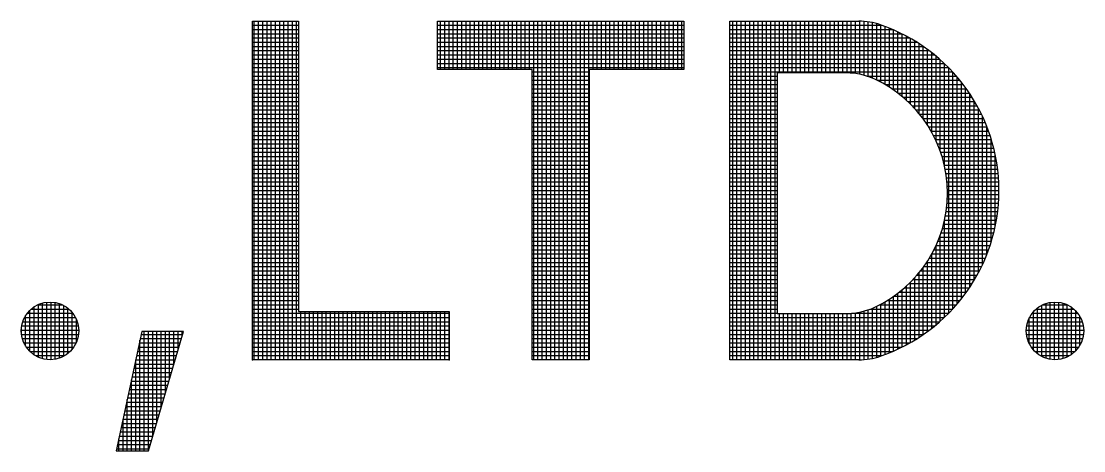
# Model space of a CAD drawing. Header units: inches. Extents: x 1009 to 1850, y 0 to 594.
# Drawn here: x 1745.224 to 1749.582, y 99.515 to 101.275 of the extents above; entities that cross this region are included whole.
import ezdxf

# ---------------------------------------------------------------- set-up
doc = ezdxf.new("R2010")
doc.units = ezdxf.units.IN
doc.header["$MEASUREMENT"] = 0
doc.layers.add('BG ÇÑ±¹Áö¿ª³\xad¹æ±â¼úÁÖ½ÄÈ¸»ç CI', color=7, linetype='Continuous')

msp = doc.modelspace()

# ---------------------------------------------------------------- linework, layer by layer
at = {"layer": 'BG ÇÑ±¹Áö¿ª³\xad¹æ±â¼úÁÖ½ÄÈ¸»ç CI', "color": 7, "linetype": 'Continuous', "lineweight": 25}
for p, q in [((1746.1725, 99.8879), (1746.1725, 101.2754)), ((1746.1725, 101.2754), (1746.361, 101.2754)), ((1746.1799, 99.8879), (1746.1799, 101.2754)), ((1746.1973, 99.8879), (1746.1973, 101.2754)), ((1746.2146, 99.8879), (1746.2146, 101.2754)), ((1746.232, 99.8879), (1746.232, 101.2754)), ((1746.2493, 99.8879), (1746.2493, 101.2754)), ((1746.2667, 99.8879), (1746.2667, 101.2754)), ((1746.2841, 99.8879), (1746.2841, 101.2754)), ((1746.3014, 99.8879), (1746.3014, 101.2754)), ((1746.3188, 99.8879), (1746.3188, 101.2754)), ((1746.3362, 99.8879), (1746.3362, 101.2754)), ((1746.3535, 99.8879), (1746.3535, 101.2754)), ((1746.361, 101.2754), (1746.361, 100.0853)), ((1746.9313, 101.0771), (1746.9313, 101.2754)), ((1746.9313, 101.2754), (1747.941, 101.2754)), ((1746.9439, 101.0771), (1746.9439, 101.2754)), ((1746.9613, 101.0771), (1746.9613, 101.2754)), ((1746.9787, 101.0771), (1746.9787, 101.2754)), ((1746.996, 101.0771), (1746.996, 101.2754)), ((1747.0134, 101.0771), (1747.0134, 101.2754)), ((1747.0307, 101.0771), (1747.0307, 101.2754)), ((1747.0481, 101.0771), (1747.0481, 101.2754)), ((1747.0655, 101.0771), (1747.0655, 101.2754)), ((1747.0828, 101.0771), (1747.0828, 101.2754)), ((1747.1002, 101.0771), (1747.1002, 101.2754)), ((1747.1176, 101.0771), (1747.1176, 101.2754)), ((1747.1349, 101.0771), (1747.1349, 101.2754)), ((1747.1523, 101.0771), (1747.1523, 101.2754)), ((1747.1697, 101.0771), (1747.1697, 101.2754)), ((1747.187, 101.0771), (1747.187, 101.2754)), ((1747.2044, 101.0771), (1747.2044, 101.2754)), ((1747.2218, 101.0771), (1747.2218, 101.2754)), ((1747.2391, 101.0771), (1747.2391, 101.2754)), ((1747.2565, 101.0771), (1747.2565, 101.2754)), ((1747.2739, 101.0771), (1747.2739, 101.2754)), ((1747.2912, 101.0771), (1747.2912, 101.2754)), ((1747.3086, 101.0771), (1747.3086, 101.2754)), ((1747.3259, 99.8879), (1747.3259, 101.2754)), ((1747.3433, 99.8879), (1747.3433, 101.2754)), ((1747.3607, 99.8879), (1747.3607, 101.2754)), ((1747.378, 99.8879), (1747.378, 101.2754)), ((1747.3954, 99.8879), (1747.3954, 101.2754)), ((1747.4128, 99.8879), (1747.4128, 101.2754)), ((1747.4301, 99.8879), (1747.4301, 101.2754)), ((1747.4475, 99.8879), (1747.4475, 101.2754)), ((1747.4649, 99.8879), (1747.4649, 101.2754)), ((1747.4822, 99.8879), (1747.4822, 101.2754)), ((1747.4996, 99.8879), (1747.4996, 101.2754)), ((1747.517, 99.8879), (1747.517, 101.2754)), ((1747.5343, 99.8879), (1747.5343, 101.2754)), ((1747.5517, 99.8879), (1747.5517, 101.2754)), ((1747.569, 101.0771), (1747.569, 101.2754)), ((1747.5864, 101.0771), (1747.5864, 101.2754)), ((1747.6038, 101.0771), (1747.6038, 101.2754)), ((1747.6211, 101.0771), (1747.6211, 101.2754)), ((1747.6385, 101.0771), (1747.6385, 101.2754)), ((1747.6559, 101.0771), (1747.6559, 101.2754)), ((1747.6732, 101.0771), (1747.6732, 101.2754)), ((1747.6906, 101.0771), (1747.6906, 101.2754)), ((1747.708, 101.0771), (1747.708, 101.2754)), ((1747.7253, 101.0771), (1747.7253, 101.2754)), ((1747.7427, 101.0771), (1747.7427, 101.2754)), ((1747.7601, 101.0771), (1747.7601, 101.2754)), ((1747.7774, 101.0771), (1747.7774, 101.2754)), ((1747.7948, 101.0771), (1747.7948, 101.2754)), ((1747.8121, 101.0771), (1747.8121, 101.2754)), ((1747.8295, 101.0771), (1747.8295, 101.2754)), ((1747.8469, 101.0771), (1747.8469, 101.2754)), ((1747.8642, 101.0771), (1747.8642, 101.2754)), ((1747.8816, 101.0771), (1747.8816, 101.2754)), ((1747.899, 101.0771), (1747.899, 101.2754)), ((1747.9163, 101.0771), (1747.9163, 101.2754)), ((1747.9337, 101.0771), (1747.9337, 101.2754)), ((1747.941, 101.2754), (1747.941, 101.0771)), ((1748.1306, 99.8879), (1748.1306, 101.2754)), ((1748.1306, 101.2754), (1748.6592, 101.2754)), ((1748.1421, 99.8879), (1748.1421, 101.2754)), ((1748.1594, 99.8879), (1748.1594, 101.2754)), ((1748.1768, 99.8879), (1748.1768, 101.2754)), ((1748.1942, 99.8879), (1748.1942, 101.2754)), ((1748.2115, 99.8879), (1748.2115, 101.2754)), ((1748.2289, 99.8879), (1748.2289, 101.2754)), ((1748.2463, 99.8879), (1748.2463, 101.2754)), ((1748.2636, 99.8879), (1748.2636, 101.2754)), ((1748.281, 99.8879), (1748.281, 101.2754)), ((1748.2984, 99.8879), (1748.2984, 101.2754)), ((1748.3157, 99.8879), (1748.3157, 101.2754)), ((1748.3331, 101.0636), (1748.3331, 101.2754)), ((1748.3504, 101.0636), (1748.3504, 101.2754)), ((1748.3678, 101.0636), (1748.3678, 101.2754)), ((1748.3852, 101.0636), (1748.3852, 101.2754)), ((1748.4025, 101.0636), (1748.4025, 101.2754)), ((1748.4199, 101.0636), (1748.4199, 101.2754)), ((1748.4373, 101.0636), (1748.4373, 101.2754)), ((1748.4546, 101.0636), (1748.4546, 101.2754)), ((1748.472, 101.0636), (1748.472, 101.2754)), ((1748.4894, 101.0636), (1748.4894, 101.2754)), ((1748.5067, 101.0636), (1748.5067, 101.2754)), ((1748.5241, 101.0636), (1748.5241, 101.2754)), ((1748.5415, 101.0636), (1748.5415, 101.2754)), ((1748.5588, 101.0636), (1748.5588, 101.2754)), ((1748.5762, 101.0636), (1748.5762, 101.2754)), ((1748.5936, 101.0636), (1748.5936, 101.2754)), ((1748.6109, 101.0635), (1748.6109, 101.2754)), ((1748.6283, 101.0629), (1748.6283, 101.2754)), ((1748.6456, 101.0611), (1748.6456, 101.2754)), ((1748.663, 101.0582), (1748.663, 101.2754)), ((1748.6804, 101.0541), (1748.6804, 101.2746)), ((1748.6977, 101.0488), (1748.6977, 101.2727)), ((1748.7151, 101.0422), (1748.7151, 101.2696)), ((1746.1725, 101.2591), (1746.361, 101.2591)), ((1746.1725, 101.2418), (1746.361, 101.2418)), ((1746.1725, 101.2244), (1746.361, 101.2244)), ((1746.9313, 101.2591), (1747.941, 101.2591)), ((1746.9313, 101.2418), (1747.941, 101.2418)), ((1746.9313, 101.2244), (1747.941, 101.2244)), ((1748.1306, 101.2591), (1748.7522, 101.2591)), ((1748.1306, 101.2418), (1748.7971, 101.2418)), ((1748.1306, 101.2244), (1748.8348, 101.2244)), ((1748.7325, 101.0342), (1748.7325, 101.2654)), ((1748.7498, 101.0254), (1748.7498, 101.2599)), ((1748.7672, 101.0157), (1748.7672, 101.2537)), ((1748.7846, 101.0051), (1748.7846, 101.247)), ((1748.8019, 100.9935), (1748.8019, 101.2397)), ((1748.8193, 100.9809), (1748.8193, 101.2319)), ((1748.8367, 100.9671), (1748.8367, 101.2235)), ((1746.1725, 101.207), (1746.361, 101.207)), ((1746.1725, 101.1897), (1746.361, 101.1897)), ((1746.9313, 101.207), (1747.941, 101.207)), ((1746.9313, 101.1897), (1747.941, 101.1897)), ((1748.1306, 101.207), (1748.8677, 101.207)), ((1748.1306, 101.1897), (1748.8969, 101.1897)), ((1748.854, 100.952), (1748.854, 101.2145)), ((1748.8714, 100.9354), (1748.8714, 101.205)), ((1748.8887, 100.9172), (1748.8887, 101.1947)), ((1748.9061, 100.8971), (1748.9061, 101.1838)), ((1746.1725, 101.1723), (1746.361, 101.1723)), ((1746.1725, 101.155), (1746.361, 101.155)), ((1746.1725, 101.1376), (1746.361, 101.1376)), ((1746.9313, 101.1723), (1747.941, 101.1723)), ((1746.9313, 101.155), (1747.941, 101.155)), ((1746.9313, 101.1376), (1747.941, 101.1376)), ((1748.1306, 101.1723), (1748.9233, 101.1723)), ((1748.1306, 101.155), (1748.9475, 101.155)), ((1748.1306, 101.1376), (1748.9696, 101.1376)), ((1748.9235, 100.8746), (1748.9235, 101.1722)), ((1748.9408, 100.8493), (1748.9408, 101.1599)), ((1748.9582, 100.8202), (1748.9582, 101.1467)), ((1746.1725, 101.1202), (1746.361, 101.1202)), ((1746.1725, 101.1029), (1746.361, 101.1029)), ((1746.9313, 101.1202), (1747.941, 101.1202)), ((1746.9313, 101.1029), (1747.941, 101.1029)), ((1748.1306, 101.1202), (1748.9901, 101.1202)), ((1748.1306, 101.1029), (1749.0091, 101.1029)), ((1748.9756, 100.7859), (1748.9756, 101.1327)), ((1748.9929, 100.7432), (1748.9929, 101.1177)), ((1749.0103, 100.6829), (1749.0103, 101.1018)), ((1746.1725, 101.0855), (1746.361, 101.0855)), ((1746.1725, 101.0681), (1746.361, 101.0681)), ((1746.1725, 101.0508), (1746.361, 101.0508)), ((1746.9313, 101.0855), (1747.941, 101.0855)), ((1747.3191, 101.0771), (1746.9313, 101.0771)), ((1747.3191, 99.8879), (1747.3191, 101.0771)), ((1747.3191, 101.0681), (1747.5532, 101.0681)), ((1747.3191, 101.0508), (1747.5532, 101.0508)), ((1747.5532, 101.0771), (1747.5532, 99.8879)), ((1747.941, 101.0771), (1747.5532, 101.0771)), ((1748.1306, 101.0855), (1749.0269, 101.0855)), ((1748.1306, 101.0681), (1749.0434, 101.0681)), ((1748.1306, 101.0508), (1748.3247, 101.0508)), ((1748.6091, 101.0636), (1748.3247, 101.0636)), ((1748.3247, 101.0636), (1748.3247, 100.0777)), ((1748.6918, 101.0508), (1749.059, 101.0508)), ((1749.0277, 100.0786), (1749.0277, 101.0847)), ((1749.045, 100.0969), (1749.045, 101.0664)), ((1746.1725, 101.0334), (1746.361, 101.0334)), ((1746.1725, 101.016), (1746.361, 101.016)), ((1747.3191, 101.0334), (1747.5532, 101.0334)), ((1747.3191, 101.016), (1747.5532, 101.016)), ((1748.1306, 101.0334), (1748.3247, 101.0334)), ((1748.1306, 101.016), (1748.3247, 101.016)), ((1748.7342, 101.0334), (1749.0735, 101.0334)), ((1748.7666, 101.016), (1749.0871, 101.016)), ((1749.0624, 100.1165), (1749.0624, 101.0468)), ((1749.0798, 100.1377), (1749.0798, 101.0256)), ((1746.1725, 100.9987), (1746.361, 100.9987)), ((1746.1725, 100.9813), (1746.361, 100.9813)), ((1746.1725, 100.9639), (1746.361, 100.9639)), ((1747.3191, 100.9987), (1747.5532, 100.9987)), ((1747.3191, 100.9813), (1747.5532, 100.9813)), ((1747.3191, 100.9639), (1747.5532, 100.9639)), ((1748.1306, 100.9987), (1748.3247, 100.9987)), ((1748.1306, 100.9813), (1748.3247, 100.9813)), ((1748.1306, 100.9639), (1748.3247, 100.9639)), ((1748.7944, 100.9987), (1749.0999, 100.9987)), ((1748.8187, 100.9813), (1749.112, 100.9813)), ((1748.8404, 100.9639), (1749.1232, 100.9639)), ((1749.0971, 100.1607), (1749.0971, 101.0026)), ((1749.1145, 100.1858), (1749.1145, 100.9775)), ((1746.1725, 100.9466), (1746.361, 100.9466)), ((1746.1725, 100.9292), (1746.361, 100.9292)), ((1747.3191, 100.9466), (1747.5532, 100.9466)), ((1747.3191, 100.9292), (1747.5532, 100.9292)), ((1748.1306, 100.9466), (1748.3247, 100.9466)), ((1748.1306, 100.9292), (1748.3247, 100.9292)), ((1748.8598, 100.9466), (1749.1338, 100.9466)), ((1748.8775, 100.9292), (1749.1438, 100.9292)), ((1749.1319, 100.2134), (1749.1319, 100.9499)), ((1749.1492, 100.2441), (1749.1492, 100.9192)), ((1746.1725, 100.9119), (1746.361, 100.9119)), ((1746.1725, 100.8945), (1746.361, 100.8945)), ((1746.1725, 100.8771), (1746.361, 100.8771)), ((1747.3191, 100.9119), (1747.5532, 100.9119)), ((1747.3191, 100.8945), (1747.5532, 100.8945)), ((1747.3191, 100.8771), (1747.5532, 100.8771)), ((1748.1306, 100.9119), (1748.3247, 100.9119)), ((1748.1306, 100.8945), (1748.3247, 100.8945)), ((1748.1306, 100.8771), (1748.3247, 100.8771)), ((1748.8935, 100.9119), (1749.1531, 100.9119)), ((1748.9082, 100.8945), (1749.1618, 100.8945)), ((1748.9216, 100.8771), (1749.1699, 100.8771)), ((1749.1666, 100.2789), (1749.1666, 100.8844)), ((1746.1725, 100.8598), (1746.361, 100.8598)), ((1746.1725, 100.8424), (1746.361, 100.8424)), ((1747.3191, 100.8598), (1747.5532, 100.8598)), ((1747.3191, 100.8424), (1747.5532, 100.8424)), ((1748.1306, 100.8598), (1748.3247, 100.8598)), ((1748.1306, 100.8424), (1748.3247, 100.8424)), ((1748.9339, 100.8598), (1749.1775, 100.8598)), ((1748.9452, 100.8424), (1749.1845, 100.8424)), ((1749.1839, 100.3194), (1749.1839, 100.8439)), ((1746.1725, 100.825), (1746.361, 100.825)), ((1746.1725, 100.8077), (1746.361, 100.8077)), ((1746.1725, 100.7903), (1746.361, 100.7903)), ((1747.3191, 100.825), (1747.5532, 100.825)), ((1747.3191, 100.8077), (1747.5532, 100.8077)), ((1747.3191, 100.7903), (1747.5532, 100.7903)), ((1748.1306, 100.825), (1748.3247, 100.825)), ((1748.1306, 100.8077), (1748.3247, 100.8077)), ((1748.1306, 100.7903), (1748.3247, 100.7903)), ((1748.9555, 100.825), (1749.191, 100.825)), ((1748.9649, 100.8077), (1749.1971, 100.8077)), ((1748.9735, 100.7903), (1749.2026, 100.7903)), ((1749.2013, 100.3689), (1749.2013, 100.7944)), ((1746.1725, 100.7729), (1746.361, 100.7729)), ((1746.1725, 100.7556), (1746.361, 100.7556)), ((1747.3191, 100.7729), (1747.5532, 100.7729)), ((1747.3191, 100.7556), (1747.5532, 100.7556)), ((1748.1306, 100.7729), (1748.3247, 100.7729)), ((1748.1306, 100.7556), (1748.3247, 100.7556)), ((1748.9813, 100.7729), (1749.2076, 100.7729)), ((1748.9884, 100.7556), (1749.2122, 100.7556)), ((1746.1725, 100.7382), (1746.361, 100.7382)), ((1746.1725, 100.7208), (1746.361, 100.7208)), ((1746.1725, 100.7035), (1746.361, 100.7035)), ((1747.3191, 100.7382), (1747.5532, 100.7382)), ((1747.3191, 100.7208), (1747.5532, 100.7208)), ((1747.3191, 100.7035), (1747.5532, 100.7035)), ((1748.1306, 100.7382), (1748.3247, 100.7382)), ((1748.1306, 100.7208), (1748.3247, 100.7208)), ((1748.1306, 100.7035), (1748.3247, 100.7035)), ((1748.9947, 100.7382), (1749.2163, 100.7382)), ((1749.0003, 100.7208), (1749.22, 100.7208)), ((1749.0053, 100.7035), (1749.2232, 100.7035)), ((1749.2187, 100.4361), (1749.2187, 100.7272)), ((1746.1725, 100.6861), (1746.361, 100.6861)), ((1746.1725, 100.6687), (1746.361, 100.6687)), ((1747.3191, 100.6861), (1747.5532, 100.6861)), ((1747.3191, 100.6687), (1747.5532, 100.6687)), ((1748.1306, 100.6861), (1748.3247, 100.6861)), ((1748.1306, 100.6687), (1748.3247, 100.6687)), ((1749.0096, 100.6861), (1749.2259, 100.6861)), ((1749.0133, 100.6687), (1749.2283, 100.6687)), ((1746.1725, 100.6514), (1746.361, 100.6514)), ((1746.1725, 100.634), (1746.361, 100.634)), ((1746.1725, 100.6167), (1746.361, 100.6167)), ((1747.3191, 100.6514), (1747.5532, 100.6514)), ((1747.3191, 100.634), (1747.5532, 100.634)), ((1747.3191, 100.6167), (1747.5532, 100.6167)), ((1748.1306, 100.6514), (1748.3247, 100.6514)), ((1748.1306, 100.634), (1748.3247, 100.634)), ((1748.1306, 100.6167), (1748.3247, 100.6167)), ((1749.0163, 100.6514), (1749.2302, 100.6514)), ((1749.0188, 100.634), (1749.2317, 100.634)), ((1749.0206, 100.6167), (1749.2327, 100.6167)), ((1746.1725, 100.5993), (1746.361, 100.5993)), ((1746.1725, 100.5819), (1746.361, 100.5819)), ((1747.3191, 100.5993), (1747.5532, 100.5993)), ((1747.3191, 100.5819), (1747.5532, 100.5819)), ((1748.1306, 100.5993), (1748.3247, 100.5993)), ((1748.1306, 100.5819), (1748.3247, 100.5819)), ((1749.0219, 100.5993), (1749.2334, 100.5993)), ((1749.0226, 100.5819), (1749.2336, 100.5819)), ((1746.1725, 100.5646), (1746.361, 100.5646)), ((1746.1725, 100.5472), (1746.361, 100.5472)), ((1746.1725, 100.5298), (1746.361, 100.5298)), ((1747.3191, 100.5646), (1747.5532, 100.5646)), ((1747.3191, 100.5472), (1747.5532, 100.5472)), ((1747.3191, 100.5298), (1747.5532, 100.5298)), ((1748.1306, 100.5646), (1748.3247, 100.5646)), ((1748.1306, 100.5472), (1748.3247, 100.5472)), ((1748.1306, 100.5298), (1748.3247, 100.5298)), ((1749.0211, 100.5298), (1749.2317, 100.5298)), ((1749.0222, 100.5472), (1749.2328, 100.5472)), ((1749.0226, 100.5646), (1749.2334, 100.5646)), ((1746.1725, 100.5125), (1746.361, 100.5125)), ((1746.1725, 100.4951), (1746.361, 100.4951)), ((1747.3191, 100.5125), (1747.5532, 100.5125)), ((1747.3191, 100.4951), (1747.5532, 100.4951)), ((1748.1306, 100.5125), (1748.3247, 100.5125)), ((1748.1306, 100.4951), (1748.3247, 100.4951)), ((1749.0171, 100.4951), (1749.2284, 100.4951)), ((1749.0194, 100.5125), (1749.2302, 100.5125)), ((1746.1725, 100.4777), (1746.361, 100.4777)), ((1746.1725, 100.4604), (1746.361, 100.4604)), ((1746.1725, 100.443), (1746.361, 100.443)), ((1747.3191, 100.4777), (1747.5532, 100.4777)), ((1747.3191, 100.4604), (1747.5532, 100.4604)), ((1747.3191, 100.443), (1747.5532, 100.443)), ((1748.1306, 100.4777), (1748.3247, 100.4777)), ((1748.1306, 100.4604), (1748.3247, 100.4604)), ((1748.1306, 100.443), (1748.3247, 100.443)), ((1749.0066, 100.443), (1749.2201, 100.443)), ((1749.0103, 100.0615), (1749.0103, 100.4583)), ((1749.0108, 100.4604), (1749.2233, 100.4604)), ((1749.0142, 100.4777), (1749.226, 100.4777)), ((1746.1725, 100.4256), (1746.361, 100.4256)), ((1746.1725, 100.4083), (1746.361, 100.4083)), ((1747.3191, 100.4256), (1747.5532, 100.4256)), ((1747.3191, 100.4083), (1747.5532, 100.4083)), ((1748.1306, 100.4256), (1748.3247, 100.4256)), ((1748.1306, 100.4083), (1748.3247, 100.4083)), ((1748.9929, 100.0456), (1748.9929, 100.398)), ((1748.9965, 100.4083), (1749.2123, 100.4083)), ((1749.0019, 100.4256), (1749.2164, 100.4256)), ((1746.1725, 100.3909), (1746.361, 100.3909)), ((1746.1725, 100.3736), (1746.361, 100.3736)), ((1746.1725, 100.3562), (1746.361, 100.3562)), ((1747.3191, 100.3909), (1747.5532, 100.3909)), ((1747.3191, 100.3736), (1747.5532, 100.3736)), ((1747.3191, 100.3562), (1747.5532, 100.3562)), ((1748.1306, 100.3909), (1748.3247, 100.3909)), ((1748.1306, 100.3736), (1748.3247, 100.3736)), ((1748.1306, 100.3562), (1748.3247, 100.3562)), ((1748.9756, 100.0306), (1748.9756, 100.3553)), ((1748.976, 100.3562), (1749.1972, 100.3562)), ((1748.9835, 100.3736), (1749.2027, 100.3736)), ((1748.9903, 100.3909), (1749.2078, 100.3909)), ((1746.1725, 100.3388), (1746.361, 100.3388)), ((1746.1725, 100.3215), (1746.361, 100.3215)), ((1747.3191, 100.3388), (1747.5532, 100.3388)), ((1747.3191, 100.3215), (1747.5532, 100.3215)), ((1748.1306, 100.3388), (1748.3247, 100.3388)), ((1748.1306, 100.3215), (1748.3247, 100.3215)), ((1748.9582, 100.0166), (1748.9582, 100.321)), ((1748.9585, 100.3215), (1749.1847, 100.3215)), ((1748.9676, 100.3388), (1749.1912, 100.3388)), ((1746.1725, 100.3041), (1746.361, 100.3041)), ((1746.1725, 100.2867), (1746.361, 100.2867)), ((1746.1725, 100.2694), (1746.361, 100.2694)), ((1747.3191, 100.3041), (1747.5532, 100.3041)), ((1747.3191, 100.2867), (1747.5532, 100.2867)), ((1747.3191, 100.2694), (1747.5532, 100.2694)), ((1748.1306, 100.3041), (1748.3247, 100.3041)), ((1748.1306, 100.2867), (1748.3247, 100.2867)), ((1748.1306, 100.2694), (1748.3247, 100.2694)), ((1748.9235, 99.9911), (1748.9235, 100.2666)), ((1748.9255, 100.2694), (1749.1621, 100.2694)), ((1748.9375, 100.2867), (1749.1702, 100.2867)), ((1748.9408, 100.0034), (1748.9408, 100.2919)), ((1748.9484, 100.3041), (1749.1777, 100.3041)), ((1746.1725, 100.252), (1746.361, 100.252)), ((1746.1725, 100.2346), (1746.361, 100.2346)), ((1747.3191, 100.252), (1747.5532, 100.252)), ((1747.3191, 100.2346), (1747.5532, 100.2346)), ((1748.1306, 100.252), (1748.3247, 100.252)), ((1748.1306, 100.2346), (1748.3247, 100.2346)), ((1748.8887, 99.9686), (1748.8887, 100.224)), ((1748.8981, 100.2346), (1749.1441, 100.2346)), ((1748.9061, 99.9794), (1748.9061, 100.2441)), ((1748.9124, 100.252), (1749.1534, 100.252)), ((1746.1725, 100.2173), (1746.361, 100.2173)), ((1746.1725, 100.1999), (1746.361, 100.1999)), ((1746.1725, 100.1825), (1746.361, 100.1825)), ((1747.3191, 100.2173), (1747.5532, 100.2173)), ((1747.3191, 100.1999), (1747.5532, 100.1999)), ((1747.3191, 100.1825), (1747.5532, 100.1825)), ((1748.1306, 100.2173), (1748.3247, 100.2173)), ((1748.1306, 100.1999), (1748.3247, 100.1999)), ((1748.1306, 100.1825), (1748.3247, 100.1825)), ((1748.8465, 100.1825), (1749.1123, 100.1825)), ((1748.854, 99.9487), (1748.854, 100.1893)), ((1748.8654, 100.1999), (1749.1236, 100.1999)), ((1748.8714, 99.9583), (1748.8714, 100.2058)), ((1748.8825, 100.2173), (1749.1342, 100.2173)), ((1746.1725, 100.1652), (1746.361, 100.1652)), ((1746.1725, 100.1478), (1746.361, 100.1478)), ((1747.3191, 100.1652), (1747.5532, 100.1652)), ((1747.3191, 100.1478), (1747.5532, 100.1478)), ((1748.1306, 100.1652), (1748.3247, 100.1652)), ((1748.1306, 100.1478), (1748.3247, 100.1478)), ((1748.7846, 99.9163), (1748.7846, 100.1361)), ((1748.8019, 99.9236), (1748.8019, 100.1477)), ((1748.8021, 100.1478), (1749.0876, 100.1478)), ((1748.8193, 99.9314), (1748.8193, 100.1603)), ((1748.8255, 100.1652), (1749.1003, 100.1652)), ((1748.8367, 99.9398), (1748.8367, 100.1742)), ((1745.2596, 99.9219), (1745.2596, 100.0907)), ((1745.265, 100.0957), (1745.4196, 100.0957)), ((1745.2769, 99.9078), (1745.2769, 100.1048)), ((1745.2917, 100.1131), (1745.393, 100.1131)), ((1745.2943, 99.8983), (1745.2943, 100.1143)), ((1745.3117, 99.8922), (1745.3117, 100.1204)), ((1745.329, 99.8889), (1745.329, 100.1237)), ((1745.3464, 99.8882), (1745.3464, 100.1244)), ((1745.3638, 99.8901), (1745.3638, 100.1225)), ((1745.3811, 99.8947), (1745.3811, 100.1179)), ((1745.3985, 99.9023), (1745.3985, 100.1103)), ((1745.4158, 99.9138), (1745.4158, 100.0988)), ((1746.1725, 100.1304), (1746.361, 100.1304)), ((1746.1725, 100.1131), (1746.361, 100.1131)), ((1746.1725, 100.0957), (1746.361, 100.0957)), ((1747.3191, 100.1304), (1747.5532, 100.1304)), ((1747.3191, 100.1131), (1747.5532, 100.1131)), ((1747.3191, 100.0957), (1747.5532, 100.0957)), ((1748.1306, 100.1304), (1748.3247, 100.1304)), ((1748.1306, 100.1131), (1748.3247, 100.1131)), ((1748.1306, 100.0957), (1748.3247, 100.0957)), ((1748.6977, 99.8906), (1748.6977, 100.0924)), ((1748.7069, 100.0957), (1749.044, 100.0957)), ((1748.7151, 99.8937), (1748.7151, 100.099)), ((1748.7325, 99.8979), (1748.7325, 100.107)), ((1748.7446, 100.1131), (1749.0594, 100.1131)), ((1748.7498, 99.9033), (1748.7498, 100.1158)), ((1748.7672, 99.9096), (1748.7672, 100.1255)), ((1748.7755, 100.1304), (1749.0739, 100.1304)), ((1749.386, 100.0957), (1749.5406, 100.0957)), ((1749.3923, 99.9118), (1749.3923, 100.1008)), ((1749.4097, 99.901), (1749.4097, 100.1116)), ((1749.4127, 100.1131), (1749.514, 100.1131)), ((1749.427, 99.8938), (1749.427, 100.1188)), ((1749.4444, 99.8896), (1749.4444, 100.123)), ((1749.4618, 99.8881), (1749.4618, 100.1245)), ((1749.4791, 99.8892), (1749.4791, 100.1234)), ((1749.4965, 99.8929), (1749.4965, 100.1197)), ((1749.5139, 99.8995), (1749.5139, 100.1131)), ((1749.5312, 99.9096), (1749.5312, 100.103)), ((1745.2375, 100.061), (1745.4471, 100.061)), ((1745.2422, 99.9435), (1745.2422, 100.0691)), ((1745.2486, 100.0784), (1745.436, 100.0784)), ((1745.4332, 99.9308), (1745.4332, 100.0818)), ((1745.4506, 99.9589), (1745.4506, 100.0537)), ((1746.1725, 100.0784), (1746.9795, 100.0784)), ((1746.1725, 100.061), (1746.9795, 100.061)), ((1746.361, 100.0853), (1746.9795, 100.0853)), ((1746.3709, 99.8879), (1746.3709, 100.0853)), ((1746.3883, 99.8879), (1746.3883, 100.0853)), ((1746.4056, 99.8879), (1746.4056, 100.0853)), ((1746.423, 99.8879), (1746.423, 100.0853)), ((1746.4404, 99.8879), (1746.4404, 100.0853)), ((1746.4577, 99.8879), (1746.4577, 100.0853)), ((1746.4751, 99.8879), (1746.4751, 100.0853)), ((1746.4924, 99.8879), (1746.4924, 100.0853)), ((1746.5098, 99.8879), (1746.5098, 100.0853)), ((1746.5272, 99.8879), (1746.5272, 100.0853)), ((1746.5445, 99.8879), (1746.5445, 100.0853)), ((1746.5619, 99.8879), (1746.5619, 100.0853)), ((1746.5793, 99.8879), (1746.5793, 100.0853)), ((1746.5966, 99.8879), (1746.5966, 100.0853)), ((1746.614, 99.8879), (1746.614, 100.0853)), ((1746.6314, 99.8879), (1746.6314, 100.0853)), ((1746.6487, 99.8879), (1746.6487, 100.0853)), ((1746.6661, 99.8879), (1746.6661, 100.0853)), ((1746.6835, 99.8879), (1746.6835, 100.0853)), ((1746.7008, 99.8879), (1746.7008, 100.0853)), ((1746.7182, 99.8879), (1746.7182, 100.0853)), ((1746.7356, 99.8879), (1746.7356, 100.0853)), ((1746.7529, 99.8879), (1746.7529, 100.0853)), ((1746.7703, 99.8879), (1746.7703, 100.0853)), ((1746.7876, 99.8879), (1746.7876, 100.0853)), ((1746.805, 99.8879), (1746.805, 100.0853)), ((1746.8224, 99.8879), (1746.8224, 100.0853)), ((1746.8397, 99.8879), (1746.8397, 100.0853)), ((1746.8571, 99.8879), (1746.8571, 100.0853)), ((1746.8745, 99.8879), (1746.8745, 100.0853)), ((1746.8918, 99.8879), (1746.8918, 100.0853)), ((1746.9092, 99.8879), (1746.9092, 100.0853)), ((1746.9266, 99.8879), (1746.9266, 100.0853)), ((1746.9439, 99.8879), (1746.9439, 100.0853)), ((1746.9613, 99.8879), (1746.9613, 100.0853)), ((1746.9787, 99.8879), (1746.9787, 100.0853)), ((1746.9795, 100.0853), (1746.9795, 99.8879)), ((1747.3191, 100.0784), (1747.5532, 100.0784)), ((1747.3191, 100.061), (1747.5532, 100.061)), ((1748.1306, 100.0784), (1748.3247, 100.0784)), ((1748.1306, 100.061), (1749.0097, 100.061)), ((1748.3247, 100.0777), (1748.6091, 100.0777)), ((1748.3331, 99.8879), (1748.3331, 100.0777)), ((1748.3504, 99.8879), (1748.3504, 100.0777)), ((1748.3678, 99.8879), (1748.3678, 100.0777)), ((1748.3852, 99.8879), (1748.3852, 100.0777)), ((1748.4025, 99.8879), (1748.4025, 100.0777)), ((1748.4199, 99.8879), (1748.4199, 100.0777)), ((1748.4373, 99.8879), (1748.4373, 100.0777)), ((1748.4546, 99.8879), (1748.4546, 100.0777)), ((1748.472, 99.8879), (1748.472, 100.0777)), ((1748.4894, 99.8879), (1748.4894, 100.0777)), ((1748.5067, 99.8879), (1748.5067, 100.0777)), ((1748.5241, 99.8879), (1748.5241, 100.0777)), ((1748.5415, 99.8879), (1748.5415, 100.0777)), ((1748.5588, 99.8879), (1748.5588, 100.0777)), ((1748.5762, 99.8879), (1748.5762, 100.0777)), ((1748.5936, 99.8879), (1748.5936, 100.0777)), ((1748.6109, 99.8879), (1748.6109, 100.0777)), ((1748.6283, 99.8879), (1748.6283, 100.0783)), ((1748.6287, 100.0784), (1749.0274, 100.0784)), ((1748.6456, 99.8879), (1748.6456, 100.0801)), ((1748.663, 99.8879), (1748.663, 100.083)), ((1748.6804, 99.8887), (1748.6804, 100.0871)), ((1749.3576, 99.9535), (1749.3576, 100.0591)), ((1749.3585, 100.061), (1749.5681, 100.061)), ((1749.3696, 100.0784), (1749.557, 100.0784)), ((1749.375, 99.9278), (1749.375, 100.0848)), ((1749.5486, 99.9245), (1749.5486, 100.0881)), ((1749.566, 99.9477), (1749.566, 100.0649)), ((1745.2242, 100.0089), (1745.4605, 100.0089)), ((1745.2248, 99.9933), (1745.2248, 100.0193)), ((1745.2258, 100.0263), (1745.4588, 100.0263)), ((1745.2302, 100.0436), (1745.4545, 100.0436)), ((1745.7186, 100.0033), (1745.6139, 99.5147)), ((1745.8896, 100.0033), (1745.7186, 100.0033)), ((1745.7284, 99.5147), (1745.7284, 100.0033)), ((1745.7458, 99.5147), (1745.7458, 100.0033)), ((1745.7465, 99.5147), (1745.8896, 100.0033)), ((1745.7631, 99.5716), (1745.7631, 100.0033)), ((1745.7805, 99.6309), (1745.7805, 100.0033)), ((1745.7979, 99.6902), (1745.7979, 100.0033)), ((1745.8152, 99.7494), (1745.8152, 100.0033)), ((1745.8326, 99.8087), (1745.8326, 100.0033)), ((1745.85, 99.868), (1745.85, 100.0033)), ((1745.8673, 99.9272), (1745.8673, 100.0033)), ((1745.8847, 99.9865), (1745.8847, 100.0033)), ((1746.1725, 100.0436), (1746.9795, 100.0436)), ((1746.1725, 100.0263), (1746.9795, 100.0263)), ((1746.1725, 100.0089), (1746.9795, 100.0089)), ((1747.3191, 100.0436), (1747.5532, 100.0436)), ((1747.3191, 100.0263), (1747.5532, 100.0263)), ((1747.3191, 100.0089), (1747.5532, 100.0089)), ((1748.1306, 100.0436), (1748.9908, 100.0436)), ((1748.1306, 100.0263), (1748.9703, 100.0263)), ((1748.1306, 100.0089), (1748.9482, 100.0089)), ((1749.3452, 100.0089), (1749.5815, 100.0089)), ((1749.3468, 100.0263), (1749.5798, 100.0263)), ((1749.3512, 100.0436), (1749.5755, 100.0436)), ((1745.2251, 99.9915), (1745.4596, 99.9915)), ((1745.2286, 99.9742), (1745.4561, 99.9742)), ((1745.711, 99.5147), (1745.711, 99.968)), ((1745.7124, 99.9742), (1745.8811, 99.9742)), ((1745.7161, 99.9915), (1745.8862, 99.9915)), ((1746.1725, 99.9915), (1746.9795, 99.9915)), ((1746.1725, 99.9742), (1746.9795, 99.9742)), ((1747.3191, 99.9915), (1747.5532, 99.9915)), ((1747.3191, 99.9742), (1747.5532, 99.9742)), ((1748.1306, 99.9915), (1748.9242, 99.9915)), ((1748.1306, 99.9742), (1748.8978, 99.9742)), ((1749.3461, 99.9915), (1749.5806, 99.9915)), ((1749.3496, 99.9742), (1749.5771, 99.9742)), ((1745.235, 99.9568), (1745.4496, 99.9568)), ((1745.2449, 99.9394), (1745.4398, 99.9394)), ((1745.2594, 99.9221), (1745.4252, 99.9221)), ((1745.7012, 99.9221), (1745.8658, 99.9221)), ((1745.7049, 99.9394), (1745.8709, 99.9394)), ((1745.7086, 99.9568), (1745.876, 99.9568)), ((1746.1725, 99.9568), (1746.9795, 99.9568)), ((1746.1725, 99.9394), (1746.9795, 99.9394)), ((1746.1725, 99.9221), (1746.9795, 99.9221)), ((1747.3191, 99.9568), (1747.5532, 99.9568)), ((1747.3191, 99.9394), (1747.5532, 99.9394)), ((1747.3191, 99.9221), (1747.5532, 99.9221)), ((1748.1306, 99.9568), (1748.8687, 99.9568)), ((1748.1306, 99.9394), (1748.836, 99.9394)), ((1748.1306, 99.9221), (1748.7984, 99.9221)), ((1749.356, 99.9568), (1749.5706, 99.9568)), ((1749.3659, 99.9394), (1749.5608, 99.9394)), ((1749.3804, 99.9221), (1749.5462, 99.9221)), ((1745.2819, 99.9047), (1745.4027, 99.9047)), ((1745.6937, 99.8873), (1745.8556, 99.8873)), ((1745.6937, 99.5147), (1745.6937, 99.887)), ((1745.6975, 99.9047), (1745.8607, 99.9047)), ((1746.1725, 99.9047), (1746.9795, 99.9047)), ((1746.9795, 99.8879), (1746.1725, 99.8879)), ((1747.3191, 99.9047), (1747.5532, 99.9047)), ((1747.5532, 99.8879), (1747.3191, 99.8879)), ((1748.1306, 99.9047), (1748.7538, 99.9047)), ((1748.6592, 99.8879), (1748.1306, 99.8879)), ((1749.4029, 99.9047), (1749.5237, 99.9047)), ((1745.6826, 99.8353), (1745.8404, 99.8353)), ((1745.6863, 99.8526), (1745.8455, 99.8526)), ((1745.69, 99.87), (1745.8505, 99.87)), ((1745.6751, 99.8005), (1745.8302, 99.8005)), ((1745.6763, 99.5147), (1745.6763, 99.806)), ((1745.6789, 99.8179), (1745.8353, 99.8179)), ((1745.664, 99.7484), (1745.8149, 99.7484)), ((1745.6677, 99.7658), (1745.82, 99.7658)), ((1745.6714, 99.7832), (1745.8251, 99.7832)), ((1745.6565, 99.7137), (1745.8048, 99.7137)), ((1745.659, 99.5147), (1745.659, 99.725)), ((1745.6602, 99.7311), (1745.8099, 99.7311)), ((1745.6454, 99.6616), (1745.7895, 99.6616)), ((1745.6491, 99.679), (1745.7946, 99.679)), ((1745.6528, 99.6963), (1745.7997, 99.6963)), ((1745.6379, 99.6269), (1745.7793, 99.6269)), ((1745.6416, 99.6442), (1745.7844, 99.6442)), ((1745.6416, 99.5147), (1745.6416, 99.644)), ((1745.6267, 99.5748), (1745.7641, 99.5748)), ((1745.6305, 99.5921), (1745.7692, 99.5921)), ((1745.6342, 99.6095), (1745.7742, 99.6095)), ((1745.6156, 99.5227), (1745.7488, 99.5227)), ((1745.6193, 99.5401), (1745.7539, 99.5401)), ((1745.623, 99.5574), (1745.759, 99.5574)), ((1745.6242, 99.5147), (1745.6242, 99.563)), ((1745.6139, 99.5147), (1745.7465, 99.5147))]:
    msp.add_line(p, q, dxfattribs=at)
for centre in [(1745.3423, 100.0063), (1749.4633, 100.0063)]:
    msp.add_circle(centre, 0.1182, dxfattribs=at)
for centre, radius, start, end in [((1748.6592, 101.0019), 0.2735, 71.2107, 90), ((1748.5162, 100.5816), 0.7174, 288.7893, 71.2107), ((1748.6091, 100.7901), 0.2735, 65.0962, 90), ((1748.5072, 100.5706), 0.5155, 294.9038, 65.0962), ((1748.6091, 100.3511), 0.2735, 270, 294.9038), ((1748.6592, 100.1613), 0.2735, 270, 288.7895)]:
    msp.add_arc(centre, radius, start, end, dxfattribs=at)
for p in [(1746.1725, 99.8879), (1746.9795, 99.8879)]:
    msp.add_point(p, dxfattribs=at)

doc.saveas('drawing.dxf')
